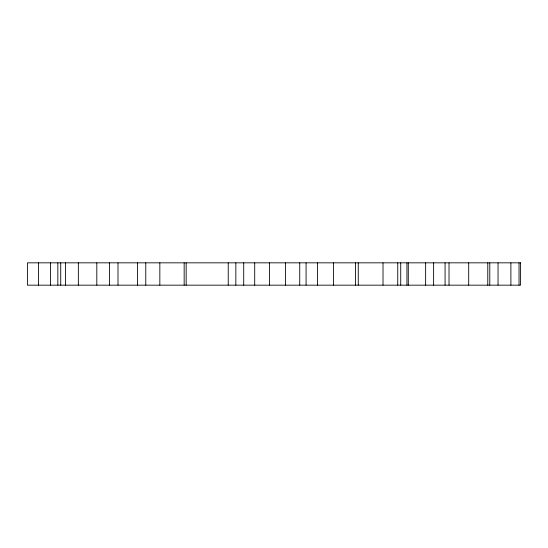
<?xml version="1.0" encoding="UTF-8"?>
<svg xmlns="http://www.w3.org/2000/svg" width="548" height="548" viewBox="0 0 548 548"><rect width="100%" height="100%" fill="white"/><g stroke="black" fill="none" stroke-linecap="round" stroke-linejoin="round"><path stroke-width="0.82" d="M519.031 262.834L519.031 285.166M510.9 262.834L510.9 285.166M498.043 262.834L498.043 285.166M489.789 262.834L489.789 285.166M487.782 262.834L487.782 285.166M468.698 262.834L468.698 285.166M449.018 262.834L449.018 285.166M445.079 262.834L445.079 285.166M433.626 262.834L433.626 285.166M425.638 262.834L425.638 285.166M408.294 262.834L408.294 285.166M406.924 262.834L406.924 285.166M400.725 262.834L400.725 285.166M397.745 262.834L397.745 285.166M383.018 262.834L383.018 285.166M358.262 262.834L358.262 285.166M355.529 262.834L355.529 285.166M333.437 262.834L333.437 285.166M317.443 262.834L317.443 285.166M306.079 262.834L306.079 285.166M299.735 262.834L299.735 285.166M285.515 262.834L285.515 285.166M269.595 262.834L269.595 285.166M254.704 262.834L254.704 285.166M243.716 262.834L243.716 285.166M235.846 262.834L235.846 285.166M228.228 262.834L228.228 285.166M186.169 262.834L186.169 285.166M184.162 262.834L184.162 285.166M159.838 262.834L159.838 285.166M145.775 262.834L145.775 285.166M137.425 262.834L137.425 285.166M117.998 262.834L117.998 285.166M109.408 262.834L109.408 285.166M96.811 262.834L96.811 285.166M78.343 262.834L78.343 285.166M65.5 262.834L65.5 285.166M60.732 262.834L60.732 285.166M57.841 262.834L57.841 285.166M50.58 262.834L50.58 285.166M38.545 262.834L38.545 285.166M520.6 262.834L27.4 262.834L27.4 285.166L520.6 285.166L520.6 262.834"/></g></svg>
